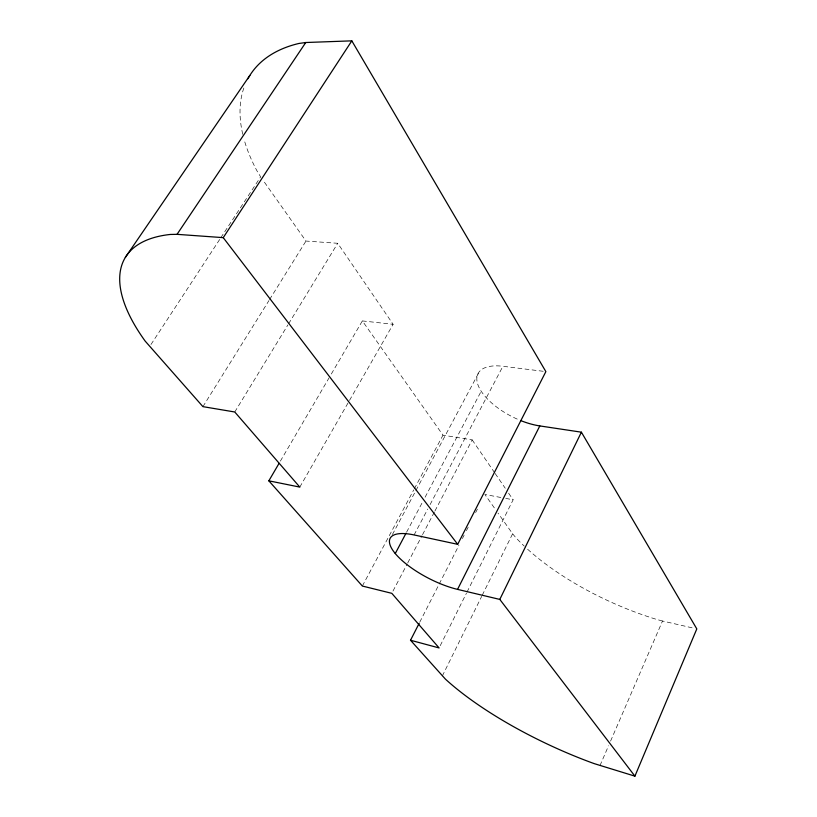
<?xml version="1.0" encoding="UTF-8"?>
<svg xmlns="http://www.w3.org/2000/svg" width="817" height="817" viewBox="0 0 817 817"><rect width="100%" height="100%" fill="white"/><g stroke="black" fill="none" stroke-linecap="round" stroke-linejoin="round"><path stroke-width="0.61" stroke-dasharray="4.08 3.06" d="M599.995 765.56L608.563 745.747M610.585 741.08L662.505 621.012L694.358 628.334M442.314 676.016L481.683 596.359M482.244 595.225L512.616 533.777L498.013 513.096M440.24 645.665L466.436 593.234M467.007 592.1L513.137 499.79L508.103 492.437M419.744 622.176L458.94 545.327M462.391 538.546L464.127 535.155M466.436 530.642L468.161 527.251M475.647 512.555L477.383 509.165M392.987 591.069L407.172 563.996M407.765 562.872L421.95 535.789M422.532 534.665L434.358 512.096M434.95 510.972L472.175 439.893L442.998 435.165L362.36 320.918L329.69 376.78M414.107 534.951L427.73 509.093M430.099 504.589L502.915 366.282L543.346 371.306M406.611 532.133L422.716 501.699M425.106 497.196L481.203 391.241M362.35 586.034L413.729 489.924M414.321 488.801L442.998 435.165M392.395 534.573L479.354 371.653M299.808 487.095L393.12 324.298L337.717 243.282L305.977 241.056L262.839 179.954M280.374 461.115L329.047 377.873M234.765 411.993L287.901 324.921M288.564 323.828L337.717 243.282M202.922 406.641L268.936 300.585M269.6 299.502L305.977 241.056M150.982 344.478L220.13 238.778M220.835 237.706L260.643 176.85L257.008 170.927A209.121 112.797 31.9 0 1 243.987 139.135M362.36 320.918L393.12 324.298M500.841 497.482L484.869 494.479L495.092 508.95M505.764 498.401L513.137 499.79M662.505 621.012L656.837 619.48A157.456 63.052 24.2 0 1 525.076 546.89M512.616 533.777L515.435 537.198A157.456 63.052 24.2 0 0 524.136 546.011M472.175 439.893L494.448 472.471M495.173 473.523L505.233 488.229M242.751 134.325A209.121 112.797 31.9 0 1 244.702 85.683M517.222 419.101A49.602 22.805 27.1 0 1 477.434 383.204A49.602 22.805 27.1 0 1 502.915 366.282"/><path stroke-width="1.23" d="M419.172 623.3L410.522 640.252L445.469 679.172A165.494 48.795 25.3 0 0 594.204 763.619L634.911 776.15L696.809 628.906L581.398 432.183L539.812 425.923A49.602 22.805 27.1 0 1 520.654 420.551M634.911 776.15L499.8 599.412L581.398 432.183M247.919 78.738A209.121 112.797 31.9 0 1 298.879 43.464L305.762 42.515L351.821 40.85L545.868 371.623L457.694 544.326L414.107 534.951A52.441 17.872 27.3 0 0 394.703 552.854A52.441 17.872 27.3 0 0 457.561 589.384L539.812 425.923M395.265 553.548L406.008 533.256M410.522 640.252L439.107 647.942L391.803 593.326L362.35 586.034L268.844 480.825L279.097 463.3M268.844 480.825L299.808 487.095L234.765 411.993L202.922 406.641L145.181 341.118A223.592 90.442 30.6 0 1 170.242 234.459L177.044 234.336L223.245 237.645L351.821 40.85M177.044 234.336L305.762 42.515M125.338 257.426L249.839 75.44M457.561 589.384L499.8 599.412M223.245 237.645L457.694 544.326"/></g></svg>
